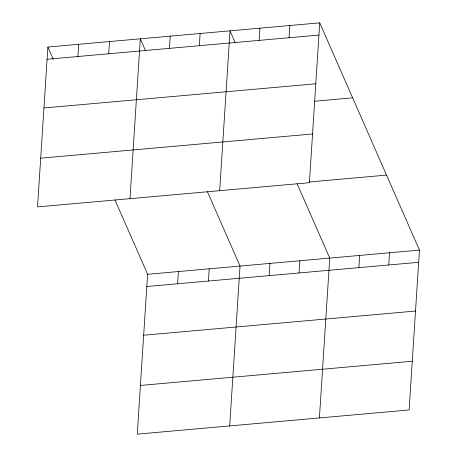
<?xml version="1.0" encoding="UTF-8"?>
<svg xmlns="http://www.w3.org/2000/svg" width="457" height="457" viewBox="0 0 457 457"><rect width="100%" height="100%" fill="white"/><g stroke="black" fill="none" stroke-linecap="round" stroke-linejoin="round"><path stroke-width="0.69" d="M47.882 47.037L37.543 206.895L309.4 182.703L319.734 22.85L47.882 47.037L53.269 59.324M77.901 56.508L78.69 44.295M108.715 53.766L109.503 41.558M129.977 198.669L140.31 38.816L145.417 50.453M114.975 199.949L147.6 274.297L137.266 434.15L409.118 409.963L419.457 250.105L319.734 22.85M169.427 48.368L170.215 36.154M177.619 283.768L178.413 271.555M199.332 45.706L200.12 33.492M208.432 281.026L209.22 268.813M219.686 190.689L230.025 30.83L235.132 42.467M229.694 425.924L240.034 266.071L207.409 191.723M259.136 40.382L259.93 28.174M269.144 275.622L269.933 263.409M289.041 37.725L289.835 25.512M299.049 272.96L299.838 260.753M319.409 417.944L329.743 258.091L297.119 183.743M358.859 267.642L359.648 255.429M388.764 264.98L389.553 252.767M47.094 59.25L318.946 35.063M43.941 107.972L315.798 83.785M314.393 101.248L352.644 97.844M40.696 158.173L312.548 133.981M309.355 181.983L386.548 175.111M147.6 274.297L419.457 250.105M146.811 286.51L418.669 262.318M143.658 335.232L415.516 311.04M140.413 385.428L412.271 361.241"/></g></svg>
